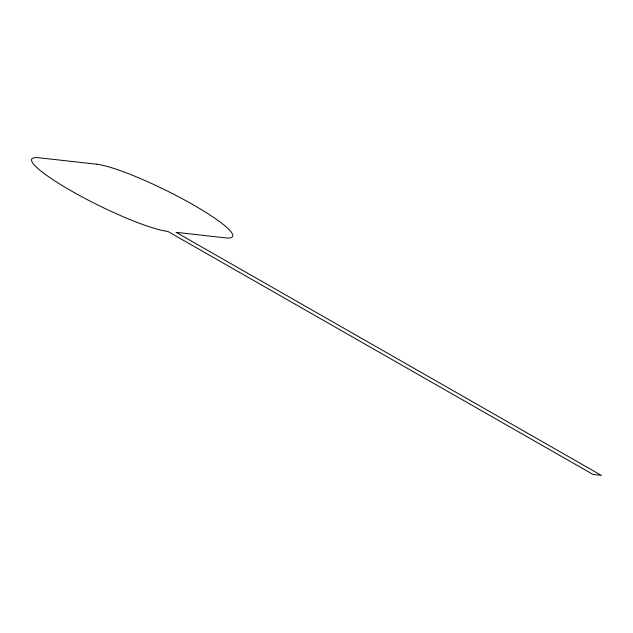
<?xml version="1.0" encoding="UTF-8"?>
<svg xmlns="http://www.w3.org/2000/svg" width="633" height="633" viewBox="0 0 633 633"><rect width="100%" height="100%" fill="white"/><g stroke="black" fill="none" stroke-linecap="round" stroke-linejoin="round"><path stroke-width="0.95" d="M96.493 164.2L38.993 157.767A80.003 11.829 26.3 0 0 71.466 191.008A80.003 11.829 26.3 0 0 167.848 231.417L593.042 474.457L601.35 475.391L176.14 232.343L225.348 237.85A80.003 11.829 26.3 0 0 220.806 222.539L215.093 218.425A80.003 11.829 26.3 0 0 165.783 190.24L156.375 185.714A80.003 11.829 26.3 0 0 96.493 164.2"/></g></svg>
